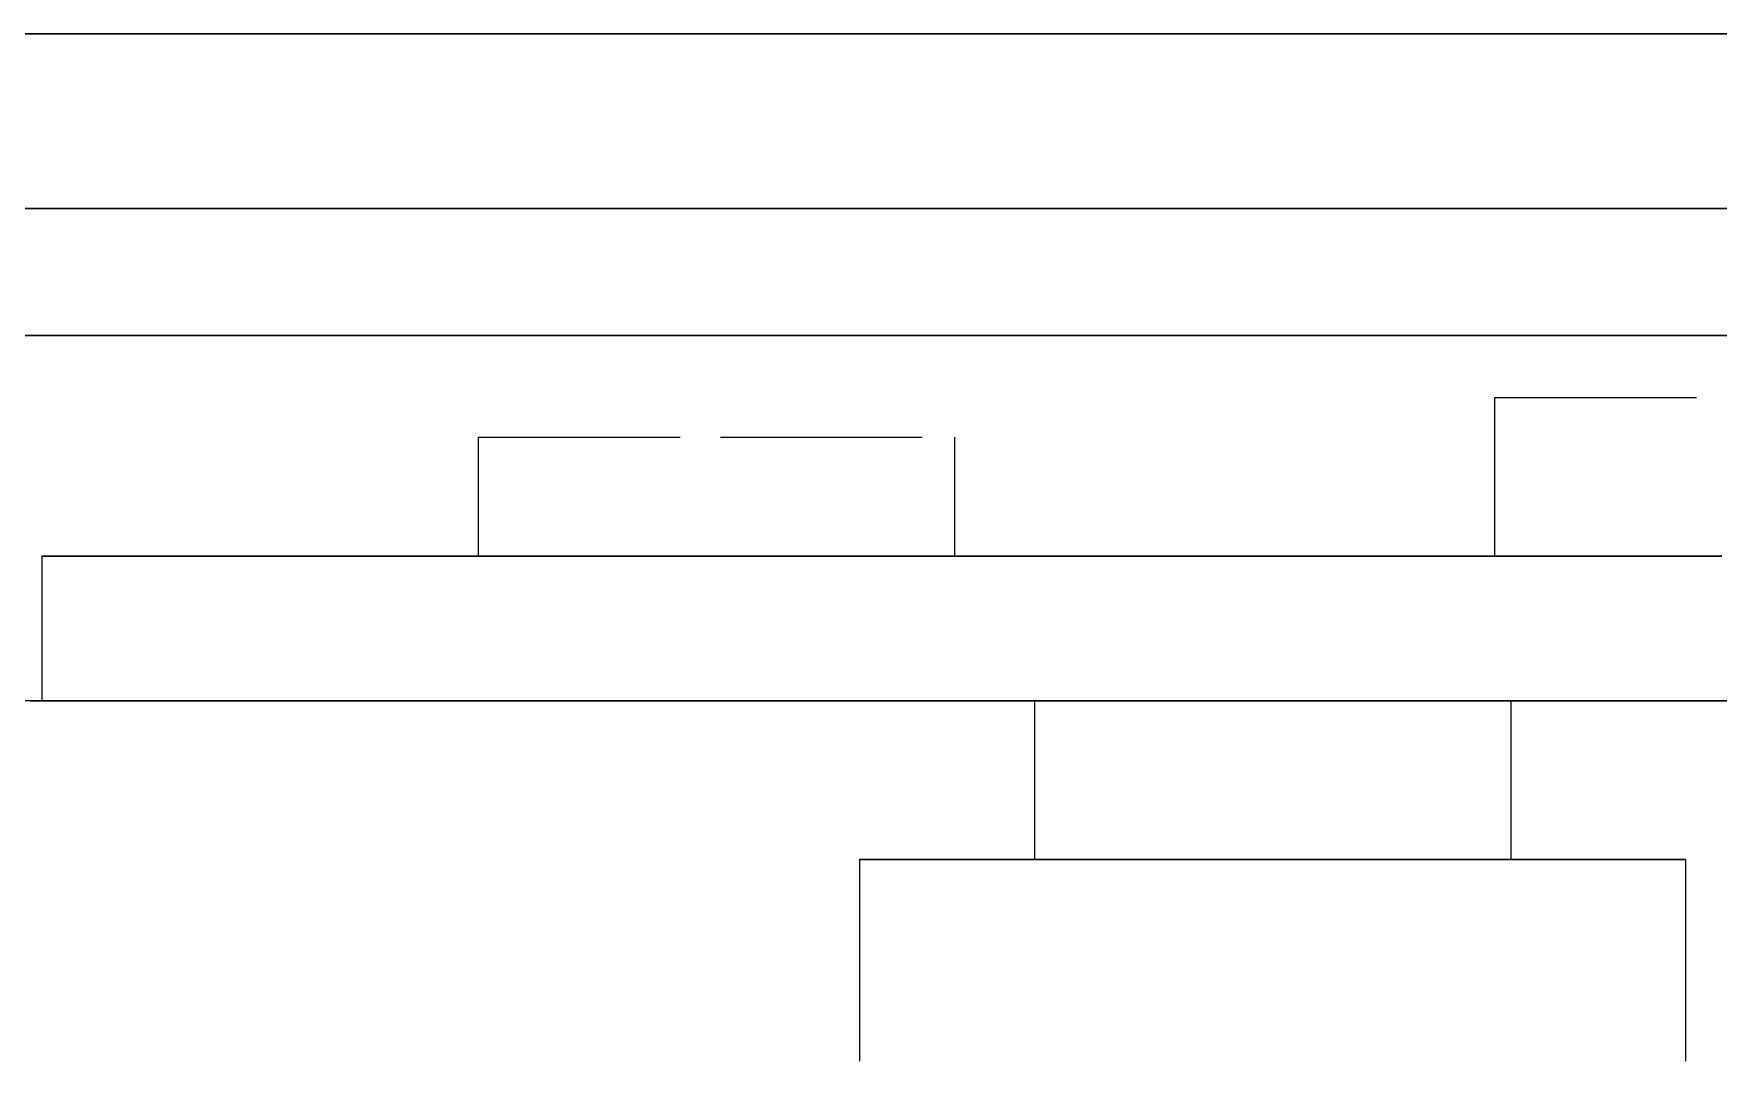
# Model space of a CAD drawing. Header units: millimetres. Extents: x -9 to 221, y -53 to 198.
# Drawn here: x 151.17 to 161.78, y 32.12 to 38.6 of the extents above; entities that cross this region are included whole.
import ezdxf

# ---------------------------------------------------------------- set-up
doc = ezdxf.new("R2010")
doc.units = ezdxf.units.MM
doc.linetypes.add('DASHED', pattern=[1.524, 1.27, -0.254])
doc.layers.add('HIDDEN', color=8, linetype='DASHED')
doc.layers.add('VISIBLE', color=7, linetype='CONTINUOUS')

msp = doc.modelspace()

# ---------------------------------------------------------------- linework, layer by layer
at = {"layer": 'HIDDEN'}
for points in [[(162.0404, 38.6), (161.67976, 38.6), (161.31913, 38.6), (160.95849, 38.6), (160.59786, 38.6), (160.23722, 38.6), (159.87659, 38.6), (159.51595, 38.6), (159.15532, 38.6), (158.79468, 38.6), (158.43405, 38.6), (158.07341, 38.6), (157.71278, 38.6), (157.35214, 38.6), (156.99151, 38.6), (156.63087, 38.6), (156.27024, 38.6), (155.9096, 38.6), (155.54897, 38.6), (155.18833, 38.6), (154.8277, 38.6), (154.46706, 38.6), (154.10643, 38.6), (153.74579, 38.6), (153.38516, 38.6), (153.02452, 38.6), (152.66389, 38.6), (152.30325, 38.6), (151.94262, 38.6), (151.58198, 38.6), (151.22135, 38.6), (150.86071, 38.6)], [(162.40357, 38.6), (161.64167, 38.6), (160.87976, 38.6), (160.11786, 38.6), (159.35595, 38.6), (158.59405, 38.6), (157.83214, 38.6), (157.07024, 38.6), (156.30833, 38.6), (155.54643, 38.6), (154.78452, 38.6), (154.02262, 38.6), (153.26071, 38.6), (152.49881, 38.6), (151.7369, 38.6), (150.975, 38.6)], [(161.98643, 38.6), (161.63214, 38.6), (161.27786, 38.6), (160.92357, 38.6), (160.56929, 38.6), (160.215, 38.6), (159.86071, 38.6), (159.50643, 38.6), (159.15214, 38.6), (158.79786, 38.6), (158.44357, 38.6), (158.08929, 38.6), (157.735, 38.6), (157.38071, 38.6), (157.02643, 38.6), (156.67214, 38.6), (156.31786, 38.6), (155.96357, 38.6), (155.60929, 38.6), (155.255, 38.6), (154.90071, 38.6), (154.54643, 38.6), (154.19214, 38.6), (153.83786, 38.6), (153.48357, 38.6), (153.12929, 38.6), (152.775, 38.6), (152.42071, 38.6), (152.06643, 38.6), (151.71214, 38.6), (151.35786, 38.6), (151.00357, 38.6)], [(151.00357, 38.6), (151.18071, 38.6), (151.35786, 38.6), (151.535, 38.6), (151.71214, 38.6), (151.88929, 38.6), (152.06643, 38.6), (152.24357, 38.6), (152.42071, 38.6), (152.59786, 38.6), (152.775, 38.6), (152.95214, 38.6), (153.12929, 38.6), (153.30643, 38.6), (153.48357, 38.6), (153.66071, 38.6), (153.83786, 38.6), (154.015, 38.6), (154.19214, 38.6), (154.36929, 38.6), (154.54643, 38.6), (154.72357, 38.6), (154.90071, 38.6), (155.07786, 38.6), (155.255, 38.6), (155.43214, 38.6), (155.60929, 38.6), (155.78643, 38.6), (155.96357, 38.6), (156.14071, 38.6), (156.31786, 38.6), (156.495, 38.6), (156.67214, 38.6), (156.84929, 38.6), (157.02643, 38.6), (157.20357, 38.6), (157.38071, 38.6), (157.55786, 38.6), (157.735, 38.6), (157.91214, 38.6), (158.08929, 38.6), (158.26643, 38.6), (158.44357, 38.6), (158.62071, 38.6), (158.79786, 38.6), (158.975, 38.6)], [(161.85502, 38.6), (161.5699, 38.6), (161.28479, 38.6), (160.99968, 38.6), (160.71457, 38.6), (160.42946, 38.6), (160.14435, 38.6), (159.85924, 38.6), (159.57412, 38.6), (159.28901, 38.6), (159.0039, 38.6), (158.71879, 38.6), (158.43368, 38.6), (158.14857, 38.6), (157.86346, 38.6), (157.57834, 38.6), (157.29323, 38.6), (157.00812, 38.6), (156.72301, 38.6), (156.4379, 38.6), (156.15279, 38.6), (155.86768, 38.6), (155.58256, 38.6), (155.29745, 38.6), (155.01234, 38.6), (154.72723, 38.6), (154.44212, 38.6), (154.15701, 38.6), (153.87189, 38.6), (153.58678, 38.6), (153.30167, 38.6), (153.01656, 38.6), (152.73145, 38.6), (152.44634, 38.6), (152.16123, 38.6), (151.87611, 38.6), (151.591, 38.6), (151.30589, 38.6), (151.02078, 38.6)], [(151.02078, 38.6), (151.30589, 38.6), (151.591, 38.6), (151.87611, 38.6), (152.16123, 38.6), (152.44634, 38.6), (152.73145, 38.6), (153.01656, 38.6), (153.30167, 38.6), (153.58678, 38.6), (153.87189, 38.6), (154.15701, 38.6), (154.44212, 38.6), (154.72723, 38.6), (155.01234, 38.6), (155.29745, 38.6), (155.58256, 38.6), (155.86768, 38.6), (156.15279, 38.6), (156.4379, 38.6), (156.72301, 38.6), (157.00812, 38.6), (157.29323, 38.6), (157.57834, 38.6), (157.86346, 38.6), (158.14857, 38.6), (158.43368, 38.6), (158.71879, 38.6), (159.0039, 38.6), (159.28901, 38.6), (159.57412, 38.6), (159.85924, 38.6), (160.14435, 38.6), (160.42946, 38.6), (160.71457, 38.6), (160.99968, 38.6), (161.28479, 38.6), (161.5699, 38.6), (161.85502, 38.6)], [(151.04103, 38.6), (151.22135, 38.6), (151.40167, 38.6), (151.58198, 38.6), (151.7623, 38.6), (151.94262, 38.6), (152.12294, 38.6), (152.30325, 38.6), (152.48357, 38.6), (152.66389, 38.6), (152.84421, 38.6), (153.02452, 38.6), (153.20484, 38.6), (153.38516, 38.6), (153.56548, 38.6), (153.74579, 38.6), (153.92611, 38.6), (154.10643, 38.6), (154.28675, 38.6), (154.46706, 38.6), (154.64738, 38.6), (154.8277, 38.6), (155.00802, 38.6), (155.18833, 38.6), (155.36865, 38.6), (155.54897, 38.6), (155.72929, 38.6), (155.9096, 38.6), (156.08992, 38.6), (156.27024, 38.6), (156.45056, 38.6), (156.63087, 38.6), (156.81119, 38.6), (156.99151, 38.6), (157.17183, 38.6), (157.35214, 38.6), (157.53246, 38.6), (157.71278, 38.6), (157.8931, 38.6), (158.07341, 38.6), (158.25373, 38.6), (158.43405, 38.6), (158.61437, 38.6), (158.79468, 38.6), (158.975, 38.6)], [(162.03913, 38.6), (161.71659, 38.6), (161.39405, 38.6), (161.07151, 38.6), (160.74897, 38.6), (160.42643, 38.6), (160.10389, 38.6), (159.78135, 38.6), (159.45881, 38.6), (159.13627, 38.6), (158.81373, 38.6), (158.49119, 38.6), (158.16865, 38.6), (157.84611, 38.6), (157.52357, 38.6), (157.20103, 38.6), (156.87849, 38.6), (156.55595, 38.6), (156.23341, 38.6), (155.91087, 38.6), (155.58833, 38.6), (155.26579, 38.6), (154.94325, 38.6), (154.62071, 38.6), (154.29817, 38.6), (153.97563, 38.6), (153.6531, 38.6), (153.33056, 38.6), (153.00802, 38.6), (152.68548, 38.6), (152.36294, 38.6), (152.0404, 38.6), (151.71786, 38.6), (151.39532, 38.6), (151.07278, 38.6)], [(151.07278, 38.6), (151.23405, 38.6), (151.39532, 38.6), (151.55659, 38.6), (151.71786, 38.6), (151.87913, 38.6), (152.0404, 38.6), (152.20167, 38.6), (152.36294, 38.6), (152.52421, 38.6), (152.68548, 38.6), (152.84675, 38.6), (153.00802, 38.6), (153.16929, 38.6), (153.33056, 38.6), (153.49183, 38.6), (153.6531, 38.6), (153.81437, 38.6), (153.97563, 38.6), (154.1369, 38.6), (154.29817, 38.6), (154.45944, 38.6), (154.62071, 38.6), (154.78198, 38.6), (154.94325, 38.6), (155.10452, 38.6), (155.26579, 38.6), (155.42706, 38.6), (155.58833, 38.6), (155.7496, 38.6), (155.91087, 38.6), (156.07214, 38.6), (156.23341, 38.6), (156.39468, 38.6), (156.55595, 38.6), (156.71722, 38.6), (156.87849, 38.6), (157.03976, 38.6), (157.20103, 38.6), (157.3623, 38.6), (157.52357, 38.6), (157.68484, 38.6), (157.84611, 38.6), (158.00738, 38.6), (158.16865, 38.6), (158.32992, 38.6), (158.49119, 38.6), (158.65246, 38.6), (158.81373, 38.6), (158.975, 38.6)], [(158.975, 38.6), (159.15532, 38.6), (159.33563, 38.6), (159.51595, 38.6), (159.69627, 38.6), (159.87659, 38.6), (160.0569, 38.6), (160.23722, 38.6), (160.41754, 38.6), (160.59786, 38.6), (160.77817, 38.6), (160.95849, 38.6), (161.13881, 38.6), (161.31913, 38.6), (161.49944, 38.6), (161.67976, 38.6), (161.86008, 38.6)], [(158.975, 38.6), (159.15214, 38.6), (159.32929, 38.6), (159.50643, 38.6), (159.68357, 38.6), (159.86071, 38.6), (160.03786, 38.6), (160.215, 38.6), (160.39214, 38.6), (160.56929, 38.6), (160.74643, 38.6), (160.92357, 38.6), (161.10071, 38.6), (161.27786, 38.6), (161.455, 38.6), (161.63214, 38.6), (161.80929, 38.6)], [(158.975, 38.6), (159.13627, 38.6), (159.29754, 38.6), (159.45881, 38.6), (159.62008, 38.6), (159.78135, 38.6), (159.94262, 38.6), (160.10389, 38.6), (160.26516, 38.6), (160.42643, 38.6), (160.5877, 38.6), (160.74897, 38.6), (160.91024, 38.6), (161.07151, 38.6), (161.23278, 38.6), (161.39405, 38.6), (161.55532, 38.6), (161.71659, 38.6), (161.87786, 38.6)], [(161.86848, 37.5), (161.58063, 37.5), (161.29277, 37.5), (161.00492, 37.5), (160.71706, 37.5), (160.42921, 37.5), (160.14135, 37.5), (159.8535, 37.5), (159.56564, 37.5), (159.27779, 37.5), (158.98993, 37.5), (158.70208, 37.5), (158.41422, 37.5), (158.12636, 37.5), (157.83851, 37.5), (157.55065, 37.5), (157.2628, 37.5), (156.97494, 37.5), (156.68709, 37.5), (156.39923, 37.5), (156.11138, 37.5), (155.82352, 37.5), (155.53567, 37.5), (155.24781, 37.5), (154.95996, 37.5), (154.6721, 37.5), (154.38425, 37.5), (154.09639, 37.5), (153.80854, 37.5), (153.52068, 37.5), (153.23283, 37.5), (152.94497, 37.5), (152.65712, 37.5), (152.36926, 37.5), (152.08141, 37.5), (151.79355, 37.5), (151.5057, 37.5), (151.21784, 37.5), (150.92999, 37.5)], [(150.92999, 37.5), (151.21784, 37.5), (151.5057, 37.5), (151.79355, 37.5), (152.08141, 37.5), (152.36926, 37.5), (152.65712, 37.5), (152.94497, 37.5), (153.23283, 37.5), (153.52068, 37.5), (153.80854, 37.5), (154.09639, 37.5), (154.38425, 37.5), (154.6721, 37.5), (154.95996, 37.5), (155.24781, 37.5), (155.53567, 37.5), (155.82352, 37.5), (156.11138, 37.5), (156.39923, 37.5), (156.68709, 37.5), (156.97494, 37.5), (157.2628, 37.5), (157.55065, 37.5), (157.83851, 37.5), (158.12636, 37.5), (158.41422, 37.5), (158.70208, 37.5), (158.98993, 37.5), (159.27779, 37.5), (159.56564, 37.5), (159.8535, 37.5), (160.14135, 37.5), (160.42921, 37.5), (160.71706, 37.5), (161.00492, 37.5), (161.29277, 37.5), (161.58063, 37.5), (161.86848, 37.5)], [(161.85502, 37.5), (161.5699, 37.5), (161.28479, 37.5), (160.99968, 37.5), (160.71457, 37.5), (160.42946, 37.5), (160.14435, 37.5), (159.85924, 37.5), (159.57412, 37.5), (159.28901, 37.5), (159.0039, 37.5), (158.71879, 37.5), (158.43368, 37.5), (158.14857, 37.5), (157.86346, 37.5), (157.57834, 37.5), (157.29323, 37.5), (157.00812, 37.5), (156.72301, 37.5), (156.4379, 37.5), (156.15279, 37.5), (155.86768, 37.5), (155.58256, 37.5), (155.29745, 37.5), (155.01234, 37.5), (154.72723, 37.5), (154.44212, 37.5), (154.15701, 37.5), (153.87189, 37.5), (153.58678, 37.5), (153.30167, 37.5), (153.01656, 37.5), (152.73145, 37.5), (152.44634, 37.5), (152.16123, 37.5), (151.87611, 37.5), (151.591, 37.5), (151.30589, 37.5), (151.02078, 37.5)], [(151.02078, 37.5), (151.30589, 37.5), (151.591, 37.5), (151.87611, 37.5), (152.16123, 37.5), (152.44634, 37.5), (152.73145, 37.5), (153.01656, 37.5), (153.30167, 37.5), (153.58678, 37.5), (153.87189, 37.5), (154.15701, 37.5), (154.44212, 37.5), (154.72723, 37.5), (155.01234, 37.5), (155.29745, 37.5), (155.58256, 37.5), (155.86768, 37.5), (156.15279, 37.5), (156.4379, 37.5), (156.72301, 37.5), (157.00812, 37.5), (157.29323, 37.5), (157.57834, 37.5), (157.86346, 37.5), (158.14857, 37.5), (158.43368, 37.5), (158.71879, 37.5), (159.0039, 37.5), (159.28901, 37.5), (159.57412, 37.5), (159.85924, 37.5), (160.14435, 37.5), (160.42946, 37.5), (160.71457, 37.5), (160.99968, 37.5), (161.28479, 37.5), (161.5699, 37.5), (161.85502, 37.5)], [(161.86848, 36.7), (161.58063, 36.7), (161.29277, 36.7), (161.00492, 36.7), (160.71706, 36.7), (160.42921, 36.7), (160.14135, 36.7), (159.8535, 36.7), (159.56564, 36.7), (159.27779, 36.7), (158.98993, 36.7), (158.70208, 36.7), (158.41422, 36.7), (158.12636, 36.7), (157.83851, 36.7), (157.55065, 36.7), (157.2628, 36.7), (156.97494, 36.7), (156.68709, 36.7), (156.39923, 36.7), (156.11138, 36.7), (155.82352, 36.7), (155.53567, 36.7), (155.24781, 36.7), (154.95996, 36.7), (154.6721, 36.7), (154.38425, 36.7), (154.09639, 36.7), (153.80854, 36.7), (153.52068, 36.7), (153.23283, 36.7), (152.94497, 36.7), (152.65712, 36.7), (152.36926, 36.7), (152.08141, 36.7), (151.79355, 36.7), (151.5057, 36.7), (151.21784, 36.7), (150.92999, 36.7)], [(150.92999, 36.7), (151.21784, 36.7), (151.5057, 36.7), (151.79355, 36.7), (152.08141, 36.7), (152.36926, 36.7), (152.65712, 36.7), (152.94497, 36.7), (153.23283, 36.7), (153.52068, 36.7), (153.80854, 36.7), (154.09639, 36.7), (154.38425, 36.7), (154.6721, 36.7), (154.95996, 36.7), (155.24781, 36.7), (155.53567, 36.7), (155.82352, 36.7), (156.11138, 36.7), (156.39923, 36.7), (156.68709, 36.7), (156.97494, 36.7), (157.2628, 36.7), (157.55065, 36.7), (157.83851, 36.7), (158.12636, 36.7), (158.41422, 36.7), (158.70208, 36.7), (158.98993, 36.7), (159.27779, 36.7), (159.56564, 36.7), (159.8535, 36.7), (160.14135, 36.7), (160.42921, 36.7), (160.71706, 36.7), (161.00492, 36.7), (161.29277, 36.7), (161.58063, 36.7), (161.86848, 36.7)], [(161.87738, 36.7), (161.625, 36.7), (161.37262, 36.7), (161.12024, 36.7), (160.86786, 36.7), (160.61548, 36.7), (160.3631, 36.7), (160.11071, 36.7), (159.85833, 36.7), (159.60595, 36.7), (159.35357, 36.7), (159.10119, 36.7), (158.84881, 36.7), (158.59643, 36.7), (158.34405, 36.7), (158.09167, 36.7), (157.83929, 36.7), (157.5869, 36.7), (157.33452, 36.7), (157.08214, 36.7), (156.82976, 36.7), (156.57738, 36.7), (156.325, 36.7), (156.07262, 36.7), (155.82024, 36.7), (155.56786, 36.7), (155.31548, 36.7), (155.0631, 36.7), (154.81071, 36.7), (154.55833, 36.7), (154.30595, 36.7), (154.05357, 36.7), (153.80119, 36.7), (153.54881, 36.7), (153.29643, 36.7), (153.04405, 36.7), (152.79167, 36.7), (152.53929, 36.7), (152.2869, 36.7), (152.03452, 36.7), (151.78214, 36.7), (151.52976, 36.7), (151.27738, 36.7), (151.025, 36.7)], [(162.03913, 36.7), (161.71659, 36.7), (161.39405, 36.7), (161.07151, 36.7), (160.74897, 36.7), (160.42643, 36.7), (160.10389, 36.7), (159.78135, 36.7), (159.45881, 36.7), (159.13627, 36.7), (158.81373, 36.7), (158.49119, 36.7), (158.16865, 36.7), (157.84611, 36.7), (157.52357, 36.7), (157.20103, 36.7), (156.87849, 36.7), (156.55595, 36.7), (156.23341, 36.7), (155.91087, 36.7), (155.58833, 36.7), (155.26579, 36.7), (154.94325, 36.7), (154.62071, 36.7), (154.29817, 36.7), (153.97563, 36.7), (153.6531, 36.7), (153.33056, 36.7), (153.00802, 36.7), (152.68548, 36.7), (152.36294, 36.7), (152.0404, 36.7), (151.71786, 36.7), (151.39532, 36.7), (151.07278, 36.7)], [(151.07278, 36.7), (151.23405, 36.7), (151.39532, 36.7), (151.55659, 36.7), (151.71786, 36.7), (151.87913, 36.7), (152.0404, 36.7), (152.20167, 36.7), (152.36294, 36.7), (152.52421, 36.7), (152.68548, 36.7), (152.84675, 36.7), (153.00802, 36.7), (153.16929, 36.7), (153.33056, 36.7), (153.49183, 36.7), (153.6531, 36.7), (153.81437, 36.7), (153.97563, 36.7), (154.1369, 36.7), (154.29817, 36.7), (154.45944, 36.7), (154.62071, 36.7), (154.78198, 36.7), (154.94325, 36.7), (155.10452, 36.7), (155.26579, 36.7), (155.42706, 36.7), (155.58833, 36.7), (155.7496, 36.7), (155.91087, 36.7), (156.07214, 36.7), (156.23341, 36.7), (156.39468, 36.7), (156.55595, 36.7), (156.71722, 36.7), (156.87849, 36.7), (157.03976, 36.7), (157.20103, 36.7), (157.3623, 36.7), (157.52357, 36.7), (157.68484, 36.7), (157.84611, 36.7), (158.00738, 36.7), (158.16865, 36.7), (158.32992, 36.7), (158.49119, 36.7), (158.65246, 36.7), (158.81373, 36.7), (158.975, 36.7)], [(151.15119, 36.7), (151.27738, 36.7), (151.40357, 36.7), (151.52976, 36.7), (151.65595, 36.7), (151.78214, 36.7), (151.90833, 36.7), (152.03452, 36.7), (152.16071, 36.7), (152.2869, 36.7), (152.4131, 36.7), (152.53929, 36.7), (152.66548, 36.7), (152.79167, 36.7), (152.91786, 36.7), (153.04405, 36.7), (153.17024, 36.7), (153.29643, 36.7), (153.42262, 36.7), (153.54881, 36.7), (153.675, 36.7), (153.80119, 36.7), (153.92738, 36.7), (154.05357, 36.7), (154.17976, 36.7), (154.30595, 36.7), (154.43214, 36.7), (154.55833, 36.7), (154.68452, 36.7), (154.81071, 36.7), (154.9369, 36.7), (155.0631, 36.7), (155.18929, 36.7), (155.31548, 36.7), (155.44167, 36.7), (155.56786, 36.7), (155.69405, 36.7), (155.82024, 36.7), (155.94643, 36.7), (156.07262, 36.7), (156.19881, 36.7), (156.325, 36.7), (156.45119, 36.7), (156.57738, 36.7), (156.70357, 36.7), (156.82976, 36.7), (156.95595, 36.7), (157.08214, 36.7), (157.20833, 36.7), (157.33452, 36.7), (157.46071, 36.7), (157.5869, 36.7), (157.7131, 36.7), (157.83929, 36.7), (157.96548, 36.7), (158.09167, 36.7), (158.21786, 36.7), (158.34405, 36.7), (158.47024, 36.7), (158.59643, 36.7), (158.72262, 36.7), (158.84881, 36.7), (158.975, 36.7)], [(158.975, 36.7), (159.13627, 36.7), (159.29754, 36.7), (159.45881, 36.7), (159.62008, 36.7), (159.78135, 36.7), (159.94262, 36.7), (160.10389, 36.7), (160.26516, 36.7), (160.42643, 36.7), (160.5877, 36.7), (160.74897, 36.7), (160.91024, 36.7), (161.07151, 36.7), (161.23278, 36.7), (161.39405, 36.7), (161.55532, 36.7), (161.71659, 36.7), (161.87786, 36.7)], [(158.975, 36.7), (159.10119, 36.7), (159.22738, 36.7), (159.35357, 36.7), (159.47976, 36.7), (159.60595, 36.7), (159.73214, 36.7), (159.85833, 36.7), (159.98452, 36.7), (160.11071, 36.7), (160.2369, 36.7), (160.3631, 36.7), (160.48929, 36.7), (160.61548, 36.7), (160.74167, 36.7), (160.86786, 36.7), (160.99405, 36.7), (161.12024, 36.7), (161.24643, 36.7), (161.37262, 36.7), (161.49881, 36.7), (161.625, 36.7), (161.75119, 36.7), (161.87738, 36.7)], [(160.375, 35.31), (160.375, 36.31)], [(160.375, 36.31), (163.975, 36.31)], [(160.375, 35.31), (160.375, 36.31)], [(160.375, 36.31), (163.975, 36.31)], [(153.975, 35.31), (153.975, 36.06)], [(153.975, 36.06), (156.975, 36.06)], [(153.975, 35.31), (153.975, 36.06)], [(153.975, 36.06), (156.975, 36.06)], [(156.975, 35.31), (156.975, 36.06)], [(156.975, 35.31), (156.975, 36.06)], [(161.80437, 35.31), (161.55833, 35.31), (161.3123, 35.31), (161.06627, 35.31), (160.82024, 35.31), (160.57421, 35.31), (160.32817, 35.31), (160.08214, 35.31), (159.83611, 35.31), (159.59008, 35.31), (159.34405, 35.31), (159.09802, 35.31), (158.85198, 35.31), (158.60595, 35.31), (158.35992, 35.31), (158.11389, 35.31), (157.86786, 35.31), (157.62183, 35.31), (157.37579, 35.31), (157.12976, 35.31), (156.88373, 35.31), (156.6377, 35.31), (156.39167, 35.31), (156.14563, 35.31), (155.8996, 35.31), (155.65357, 35.31), (155.40754, 35.31), (155.16151, 35.31), (154.91548, 35.31), (154.66944, 35.31), (154.42341, 35.31), (154.17738, 35.31), (153.93135, 35.31), (153.68532, 35.31), (153.43929, 35.31), (153.19325, 35.31), (152.94722, 35.31), (152.70119, 35.31), (152.45516, 35.31), (152.20913, 35.31), (151.9631, 35.31), (151.71706, 35.31), (151.47103, 35.31), (151.225, 35.31)], [(151.225, 35.31), (151.34802, 35.31), (151.47103, 35.31), (151.59405, 35.31), (151.71706, 35.31), (151.84008, 35.31), (151.9631, 35.31), (152.08611, 35.31), (152.20913, 35.31), (152.33214, 35.31), (152.45516, 35.31), (152.57817, 35.31), (152.70119, 35.31), (152.82421, 35.31), (152.94722, 35.31), (153.07024, 35.31), (153.19325, 35.31), (153.31627, 35.31), (153.43929, 35.31), (153.5623, 35.31), (153.68532, 35.31), (153.80833, 35.31), (153.93135, 35.31), (154.05437, 35.31), (154.17738, 35.31), (154.3004, 35.31), (154.42341, 35.31), (154.54643, 35.31), (154.66944, 35.31), (154.79246, 35.31), (154.91548, 35.31), (155.03849, 35.31), (155.16151, 35.31), (155.28452, 35.31), (155.40754, 35.31), (155.53056, 35.31), (155.65357, 35.31), (155.77659, 35.31), (155.8996, 35.31), (156.02262, 35.31), (156.14563, 35.31), (156.26865, 35.31), (156.39167, 35.31), (156.51468, 35.31), (156.6377, 35.31), (156.76071, 35.31), (156.88373, 35.31), (157.00675, 35.31), (157.12976, 35.31), (157.25278, 35.31), (157.37579, 35.31), (157.49881, 35.31), (157.62183, 35.31), (157.74484, 35.31), (157.86786, 35.31), (157.99087, 35.31), (158.11389, 35.31), (158.2369, 35.31), (158.35992, 35.31), (158.48294, 35.31), (158.60595, 35.31), (158.72897, 35.31), (158.85198, 35.31), (158.975, 35.31)], [(151.225, 35.31), (151.225, 34.4)], [(153.975, 35.31), (156.975, 35.31)], [(153.975, 35.31), (156.975, 35.31)], [(158.975, 35.31), (159.09802, 35.31), (159.22103, 35.31), (159.34405, 35.31), (159.46706, 35.31), (159.59008, 35.31), (159.7131, 35.31), (159.83611, 35.31), (159.95913, 35.31), (160.08214, 35.31), (160.20516, 35.31), (160.32817, 35.31), (160.45119, 35.31), (160.57421, 35.31), (160.69722, 35.31), (160.82024, 35.31), (160.94325, 35.31), (161.06627, 35.31), (161.18929, 35.31), (161.3123, 35.31), (161.43532, 35.31), (161.55833, 35.31), (161.68135, 35.31), (161.80437, 35.31)], [(160.375, 35.31), (163.975, 35.31)], [(160.375, 35.31), (163.975, 35.31)], [(161.87738, 34.4), (161.625, 34.4), (161.37262, 34.4), (161.12024, 34.4), (160.86786, 34.4), (160.61548, 34.4), (160.3631, 34.4), (160.11071, 34.4), (159.85833, 34.4), (159.60595, 34.4), (159.35357, 34.4), (159.10119, 34.4), (158.84881, 34.4), (158.59643, 34.4), (158.34405, 34.4), (158.09167, 34.4), (157.83929, 34.4), (157.5869, 34.4), (157.33452, 34.4), (157.08214, 34.4), (156.82976, 34.4), (156.57738, 34.4), (156.325, 34.4), (156.07262, 34.4), (155.82024, 34.4), (155.56786, 34.4), (155.31548, 34.4), (155.0631, 34.4), (154.81071, 34.4), (154.55833, 34.4), (154.30595, 34.4), (154.05357, 34.4), (153.80119, 34.4), (153.54881, 34.4), (153.29643, 34.4), (153.04405, 34.4), (152.79167, 34.4), (152.53929, 34.4), (152.2869, 34.4), (152.03452, 34.4), (151.78214, 34.4), (151.52976, 34.4), (151.27738, 34.4), (151.025, 34.4)], [(151.15119, 34.4), (151.27738, 34.4), (151.40357, 34.4), (151.52976, 34.4), (151.65595, 34.4), (151.78214, 34.4), (151.90833, 34.4), (152.03452, 34.4), (152.16071, 34.4), (152.2869, 34.4), (152.4131, 34.4), (152.53929, 34.4), (152.66548, 34.4), (152.79167, 34.4), (152.91786, 34.4), (153.04405, 34.4), (153.17024, 34.4), (153.29643, 34.4), (153.42262, 34.4), (153.54881, 34.4), (153.675, 34.4), (153.80119, 34.4), (153.92738, 34.4), (154.05357, 34.4), (154.17976, 34.4), (154.30595, 34.4), (154.43214, 34.4), (154.55833, 34.4), (154.68452, 34.4), (154.81071, 34.4), (154.9369, 34.4), (155.0631, 34.4), (155.18929, 34.4), (155.31548, 34.4), (155.44167, 34.4), (155.56786, 34.4), (155.69405, 34.4), (155.82024, 34.4), (155.94643, 34.4), (156.07262, 34.4), (156.19881, 34.4), (156.325, 34.4), (156.45119, 34.4), (156.57738, 34.4), (156.70357, 34.4), (156.82976, 34.4), (156.95595, 34.4), (157.08214, 34.4), (157.20833, 34.4), (157.33452, 34.4), (157.46071, 34.4), (157.5869, 34.4), (157.7131, 34.4), (157.83929, 34.4), (157.96548, 34.4), (158.09167, 34.4), (158.21786, 34.4), (158.34405, 34.4), (158.47024, 34.4), (158.59643, 34.4), (158.72262, 34.4), (158.84881, 34.4), (158.975, 34.4)], [(161.80437, 34.4), (161.55833, 34.4), (161.3123, 34.4), (161.06627, 34.4), (160.82024, 34.4), (160.57421, 34.4), (160.32817, 34.4), (160.08214, 34.4), (159.83611, 34.4), (159.59008, 34.4), (159.34405, 34.4), (159.09802, 34.4), (158.85198, 34.4), (158.60595, 34.4), (158.35992, 34.4), (158.11389, 34.4), (157.86786, 34.4), (157.62183, 34.4), (157.37579, 34.4), (157.12976, 34.4), (156.88373, 34.4), (156.6377, 34.4), (156.39167, 34.4), (156.14563, 34.4), (155.8996, 34.4), (155.65357, 34.4), (155.40754, 34.4), (155.16151, 34.4), (154.91548, 34.4), (154.66944, 34.4), (154.42341, 34.4), (154.17738, 34.4), (153.93135, 34.4), (153.68532, 34.4), (153.43929, 34.4), (153.19325, 34.4), (152.94722, 34.4), (152.70119, 34.4), (152.45516, 34.4), (152.20913, 34.4), (151.9631, 34.4), (151.71706, 34.4), (151.47103, 34.4), (151.225, 34.4)], [(151.225, 34.4), (151.34802, 34.4), (151.47103, 34.4), (151.59405, 34.4), (151.71706, 34.4), (151.84008, 34.4), (151.9631, 34.4), (152.08611, 34.4), (152.20913, 34.4), (152.33214, 34.4), (152.45516, 34.4), (152.57817, 34.4), (152.70119, 34.4), (152.82421, 34.4), (152.94722, 34.4), (153.07024, 34.4), (153.19325, 34.4), (153.31627, 34.4), (153.43929, 34.4), (153.5623, 34.4), (153.68532, 34.4), (153.80833, 34.4), (153.93135, 34.4), (154.05437, 34.4), (154.17738, 34.4), (154.3004, 34.4), (154.42341, 34.4), (154.54643, 34.4), (154.66944, 34.4), (154.79246, 34.4), (154.91548, 34.4), (155.03849, 34.4), (155.16151, 34.4), (155.28452, 34.4), (155.40754, 34.4), (155.53056, 34.4), (155.65357, 34.4), (155.77659, 34.4), (155.8996, 34.4), (156.02262, 34.4), (156.14563, 34.4), (156.26865, 34.4), (156.39167, 34.4), (156.51468, 34.4), (156.6377, 34.4), (156.76071, 34.4), (156.88373, 34.4), (157.00675, 34.4), (157.12976, 34.4), (157.25278, 34.4), (157.37579, 34.4), (157.49881, 34.4), (157.62183, 34.4), (157.74484, 34.4), (157.86786, 34.4), (157.99087, 34.4), (158.11389, 34.4), (158.2369, 34.4), (158.35992, 34.4), (158.48294, 34.4), (158.60595, 34.4), (158.72897, 34.4), (158.85198, 34.4), (158.975, 34.4)], [(160.475, 34.4), (160.42738, 34.4), (160.37976, 34.4), (160.33214, 34.4), (160.28452, 34.4), (160.2369, 34.4), (160.18929, 34.4), (160.14167, 34.4), (160.09405, 34.4), (160.04643, 34.4), (159.99881, 34.4), (159.95119, 34.4), (159.90357, 34.4), (159.85595, 34.4), (159.80833, 34.4), (159.76071, 34.4), (159.7131, 34.4), (159.66548, 34.4), (159.61786, 34.4), (159.57024, 34.4), (159.52262, 34.4), (159.475, 34.4), (159.42738, 34.4), (159.37976, 34.4), (159.33214, 34.4), (159.28452, 34.4), (159.2369, 34.4), (159.18929, 34.4), (159.14167, 34.4), (159.09405, 34.4), (159.04643, 34.4), (158.99881, 34.4), (158.95119, 34.4), (158.90357, 34.4), (158.85595, 34.4), (158.80833, 34.4), (158.76071, 34.4), (158.7131, 34.4), (158.66548, 34.4), (158.61786, 34.4), (158.57024, 34.4), (158.52262, 34.4), (158.475, 34.4), (158.42738, 34.4), (158.37976, 34.4), (158.33214, 34.4), (158.28452, 34.4), (158.2369, 34.4), (158.18929, 34.4), (158.14167, 34.4), (158.09405, 34.4), (158.04643, 34.4), (157.99881, 34.4), (157.95119, 34.4), (157.90357, 34.4), (157.85595, 34.4), (157.80833, 34.4), (157.76071, 34.4), (157.7131, 34.4), (157.66548, 34.4), (157.61786, 34.4), (157.57024, 34.4), (157.52262, 34.4), (157.475, 34.4)], [(157.475, 34.4), (157.49881, 34.4), (157.52262, 34.4), (157.54643, 34.4), (157.57024, 34.4), (157.59405, 34.4), (157.61786, 34.4), (157.64167, 34.4), (157.66548, 34.4), (157.68929, 34.4), (157.7131, 34.4), (157.7369, 34.4), (157.76071, 34.4), (157.78452, 34.4), (157.80833, 34.4), (157.83214, 34.4), (157.85595, 34.4), (157.87976, 34.4), (157.90357, 34.4), (157.92738, 34.4), (157.95119, 34.4), (157.975, 34.4), (157.99881, 34.4), (158.02262, 34.4), (158.04643, 34.4), (158.07024, 34.4), (158.09405, 34.4), (158.11786, 34.4), (158.14167, 34.4), (158.16548, 34.4), (158.18929, 34.4), (158.2131, 34.4), (158.2369, 34.4), (158.26071, 34.4), (158.28452, 34.4), (158.30833, 34.4), (158.33214, 34.4), (158.35595, 34.4), (158.37976, 34.4), (158.40357, 34.4), (158.42738, 34.4), (158.45119, 34.4), (158.475, 34.4), (158.49881, 34.4), (158.52262, 34.4), (158.54643, 34.4), (158.57024, 34.4), (158.59405, 34.4), (158.61786, 34.4), (158.64167, 34.4), (158.66548, 34.4), (158.68929, 34.4), (158.7131, 34.4), (158.7369, 34.4), (158.76071, 34.4), (158.78452, 34.4), (158.80833, 34.4), (158.83214, 34.4), (158.85595, 34.4), (158.87976, 34.4), (158.90357, 34.4), (158.92738, 34.4), (158.95119, 34.4), (158.975, 34.4)], [(157.475, 34.4), (157.475, 33.4)], [(158.975, 34.4), (159.10119, 34.4), (159.22738, 34.4), (159.35357, 34.4), (159.47976, 34.4), (159.60595, 34.4), (159.73214, 34.4), (159.85833, 34.4), (159.98452, 34.4), (160.11071, 34.4), (160.2369, 34.4), (160.3631, 34.4), (160.48929, 34.4), (160.61548, 34.4), (160.74167, 34.4), (160.86786, 34.4), (160.99405, 34.4), (161.12024, 34.4), (161.24643, 34.4), (161.37262, 34.4), (161.49881, 34.4), (161.625, 34.4), (161.75119, 34.4), (161.87738, 34.4)], [(158.975, 34.4), (158.99881, 34.4), (159.02262, 34.4), (159.04643, 34.4), (159.07024, 34.4), (159.09405, 34.4), (159.11786, 34.4), (159.14167, 34.4), (159.16548, 34.4), (159.18929, 34.4), (159.2131, 34.4), (159.2369, 34.4), (159.26071, 34.4), (159.28452, 34.4), (159.30833, 34.4), (159.33214, 34.4), (159.35595, 34.4), (159.37976, 34.4), (159.40357, 34.4), (159.42738, 34.4), (159.45119, 34.4), (159.475, 34.4), (159.49881, 34.4), (159.52262, 34.4), (159.54643, 34.4), (159.57024, 34.4), (159.59405, 34.4), (159.61786, 34.4), (159.64167, 34.4), (159.66548, 34.4), (159.68929, 34.4), (159.7131, 34.4), (159.7369, 34.4), (159.76071, 34.4), (159.78452, 34.4), (159.80833, 34.4), (159.83214, 34.4), (159.85595, 34.4), (159.87976, 34.4), (159.90357, 34.4), (159.92738, 34.4), (159.95119, 34.4), (159.975, 34.4), (159.99881, 34.4), (160.02262, 34.4), (160.04643, 34.4), (160.07024, 34.4), (160.09405, 34.4), (160.11786, 34.4), (160.14167, 34.4), (160.16548, 34.4), (160.18929, 34.4), (160.2131, 34.4), (160.2369, 34.4), (160.26071, 34.4), (160.28452, 34.4), (160.30833, 34.4), (160.33214, 34.4), (160.35595, 34.4), (160.37976, 34.4), (160.40357, 34.4), (160.42738, 34.4), (160.45119, 34.4), (160.475, 34.4)], [(158.975, 34.4), (159.09802, 34.4), (159.22103, 34.4), (159.34405, 34.4), (159.46706, 34.4), (159.59008, 34.4), (159.7131, 34.4), (159.83611, 34.4), (159.95913, 34.4), (160.08214, 34.4), (160.20516, 34.4), (160.32817, 34.4), (160.45119, 34.4), (160.57421, 34.4), (160.69722, 34.4), (160.82024, 34.4), (160.94325, 34.4), (161.06627, 34.4), (161.18929, 34.4), (161.3123, 34.4), (161.43532, 34.4), (161.55833, 34.4), (161.68135, 34.4), (161.80437, 34.4)], [(160.475, 34.4), (160.475, 33.4)], [(161.575, 33.4), (161.49246, 33.4), (161.40992, 33.4), (161.32738, 33.4), (161.24484, 33.4), (161.1623, 33.4), (161.07976, 33.4), (160.99722, 33.4), (160.91468, 33.4), (160.83214, 33.4), (160.7496, 33.4), (160.66706, 33.4), (160.58452, 33.4), (160.50198, 33.4), (160.41944, 33.4), (160.3369, 33.4), (160.25437, 33.4), (160.17183, 33.4), (160.08929, 33.4), (160.00675, 33.4), (159.92421, 33.4), (159.84167, 33.4), (159.75913, 33.4), (159.67659, 33.4), (159.59405, 33.4), (159.51151, 33.4), (159.42897, 33.4), (159.34643, 33.4), (159.26389, 33.4), (159.18135, 33.4), (159.09881, 33.4), (159.01627, 33.4), (158.93373, 33.4), (158.85119, 33.4), (158.76865, 33.4), (158.68611, 33.4), (158.60357, 33.4), (158.52103, 33.4), (158.43849, 33.4), (158.35595, 33.4), (158.27341, 33.4), (158.19087, 33.4), (158.10833, 33.4), (158.02579, 33.4), (157.94325, 33.4), (157.86071, 33.4), (157.77817, 33.4), (157.69563, 33.4), (157.6131, 33.4), (157.53056, 33.4), (157.44802, 33.4), (157.36548, 33.4), (157.28294, 33.4), (157.2004, 33.4), (157.11786, 33.4), (157.03532, 33.4), (156.95278, 33.4), (156.87024, 33.4), (156.7877, 33.4), (156.70516, 33.4), (156.62262, 33.4), (156.54008, 33.4), (156.45754, 33.4), (156.375, 33.4)], [(156.375, 33.4), (156.41627, 33.4), (156.45754, 33.4), (156.49881, 33.4), (156.54008, 33.4), (156.58135, 33.4), (156.62262, 33.4), (156.66389, 33.4), (156.70516, 33.4), (156.74643, 33.4), (156.7877, 33.4), (156.82897, 33.4), (156.87024, 33.4), (156.91151, 33.4), (156.95278, 33.4), (156.99405, 33.4), (157.03532, 33.4), (157.07659, 33.4), (157.11786, 33.4), (157.15913, 33.4), (157.2004, 33.4), (157.24167, 33.4), (157.28294, 33.4), (157.32421, 33.4), (157.36548, 33.4), (157.40675, 33.4), (157.44802, 33.4), (157.48929, 33.4), (157.53056, 33.4), (157.57183, 33.4), (157.6131, 33.4), (157.65437, 33.4), (157.69563, 33.4), (157.7369, 33.4), (157.77817, 33.4), (157.81944, 33.4), (157.86071, 33.4), (157.90198, 33.4), (157.94325, 33.4), (157.98452, 33.4), (158.02579, 33.4), (158.06706, 33.4), (158.10833, 33.4), (158.1496, 33.4), (158.19087, 33.4), (158.23214, 33.4), (158.27341, 33.4), (158.31468, 33.4), (158.35595, 33.4), (158.39722, 33.4), (158.43849, 33.4), (158.47976, 33.4), (158.52103, 33.4), (158.5623, 33.4), (158.60357, 33.4), (158.64484, 33.4), (158.68611, 33.4), (158.72738, 33.4), (158.76865, 33.4), (158.80992, 33.4), (158.85119, 33.4), (158.89246, 33.4), (158.93373, 33.4), (158.975, 33.4)], [(156.375, 33.4), (156.375, 27.4)], [(160.475, 33.4), (160.42738, 33.4), (160.37976, 33.4), (160.33214, 33.4), (160.28452, 33.4), (160.2369, 33.4), (160.18929, 33.4), (160.14167, 33.4), (160.09405, 33.4), (160.04643, 33.4), (159.99881, 33.4), (159.95119, 33.4), (159.90357, 33.4), (159.85595, 33.4), (159.80833, 33.4), (159.76071, 33.4), (159.7131, 33.4), (159.66548, 33.4), (159.61786, 33.4), (159.57024, 33.4), (159.52262, 33.4), (159.475, 33.4), (159.42738, 33.4), (159.37976, 33.4), (159.33214, 33.4), (159.28452, 33.4), (159.2369, 33.4), (159.18929, 33.4), (159.14167, 33.4), (159.09405, 33.4), (159.04643, 33.4), (158.99881, 33.4), (158.95119, 33.4), (158.90357, 33.4), (158.85595, 33.4), (158.80833, 33.4), (158.76071, 33.4), (158.7131, 33.4), (158.66548, 33.4), (158.61786, 33.4), (158.57024, 33.4), (158.52262, 33.4), (158.475, 33.4), (158.42738, 33.4), (158.37976, 33.4), (158.33214, 33.4), (158.28452, 33.4), (158.2369, 33.4), (158.18929, 33.4), (158.14167, 33.4), (158.09405, 33.4), (158.04643, 33.4), (157.99881, 33.4), (157.95119, 33.4), (157.90357, 33.4), (157.85595, 33.4), (157.80833, 33.4), (157.76071, 33.4), (157.7131, 33.4), (157.66548, 33.4), (157.61786, 33.4), (157.57024, 33.4), (157.52262, 33.4), (157.475, 33.4)], [(157.475, 33.4), (157.49881, 33.4), (157.52262, 33.4), (157.54643, 33.4), (157.57024, 33.4), (157.59405, 33.4), (157.61786, 33.4), (157.64167, 33.4), (157.66548, 33.4), (157.68929, 33.4), (157.7131, 33.4), (157.7369, 33.4), (157.76071, 33.4), (157.78452, 33.4), (157.80833, 33.4), (157.83214, 33.4), (157.85595, 33.4), (157.87976, 33.4), (157.90357, 33.4), (157.92738, 33.4), (157.95119, 33.4), (157.975, 33.4), (157.99881, 33.4), (158.02262, 33.4), (158.04643, 33.4), (158.07024, 33.4), (158.09405, 33.4), (158.11786, 33.4), (158.14167, 33.4), (158.16548, 33.4), (158.18929, 33.4), (158.2131, 33.4), (158.2369, 33.4), (158.26071, 33.4), (158.28452, 33.4), (158.30833, 33.4), (158.33214, 33.4), (158.35595, 33.4), (158.37976, 33.4), (158.40357, 33.4), (158.42738, 33.4), (158.45119, 33.4), (158.475, 33.4), (158.49881, 33.4), (158.52262, 33.4), (158.54643, 33.4), (158.57024, 33.4), (158.59405, 33.4), (158.61786, 33.4), (158.64167, 33.4), (158.66548, 33.4), (158.68929, 33.4), (158.7131, 33.4), (158.7369, 33.4), (158.76071, 33.4), (158.78452, 33.4), (158.80833, 33.4), (158.83214, 33.4), (158.85595, 33.4), (158.87976, 33.4), (158.90357, 33.4), (158.92738, 33.4), (158.95119, 33.4), (158.975, 33.4)], [(158.975, 33.4), (158.99881, 33.4), (159.02262, 33.4), (159.04643, 33.4), (159.07024, 33.4), (159.09405, 33.4), (159.11786, 33.4), (159.14167, 33.4), (159.16548, 33.4), (159.18929, 33.4), (159.2131, 33.4), (159.2369, 33.4), (159.26071, 33.4), (159.28452, 33.4), (159.30833, 33.4), (159.33214, 33.4), (159.35595, 33.4), (159.37976, 33.4), (159.40357, 33.4), (159.42738, 33.4), (159.45119, 33.4), (159.475, 33.4), (159.49881, 33.4), (159.52262, 33.4), (159.54643, 33.4), (159.57024, 33.4), (159.59405, 33.4), (159.61786, 33.4), (159.64167, 33.4), (159.66548, 33.4), (159.68929, 33.4), (159.7131, 33.4), (159.7369, 33.4), (159.76071, 33.4), (159.78452, 33.4), (159.80833, 33.4), (159.83214, 33.4), (159.85595, 33.4), (159.87976, 33.4), (159.90357, 33.4), (159.92738, 33.4), (159.95119, 33.4), (159.975, 33.4), (159.99881, 33.4), (160.02262, 33.4), (160.04643, 33.4), (160.07024, 33.4), (160.09405, 33.4), (160.11786, 33.4), (160.14167, 33.4), (160.16548, 33.4), (160.18929, 33.4), (160.2131, 33.4), (160.2369, 33.4), (160.26071, 33.4), (160.28452, 33.4), (160.30833, 33.4), (160.33214, 33.4), (160.35595, 33.4), (160.37976, 33.4), (160.40357, 33.4), (160.42738, 33.4), (160.45119, 33.4), (160.475, 33.4)], [(158.975, 33.4), (159.01627, 33.4), (159.05754, 33.4), (159.09881, 33.4), (159.14008, 33.4), (159.18135, 33.4), (159.22262, 33.4), (159.26389, 33.4), (159.30516, 33.4), (159.34643, 33.4), (159.3877, 33.4), (159.42897, 33.4), (159.47024, 33.4), (159.51151, 33.4), (159.55278, 33.4), (159.59405, 33.4), (159.63532, 33.4), (159.67659, 33.4), (159.71786, 33.4), (159.75913, 33.4), (159.8004, 33.4), (159.84167, 33.4), (159.88294, 33.4), (159.92421, 33.4), (159.96548, 33.4), (160.00675, 33.4), (160.04802, 33.4), (160.08929, 33.4), (160.13056, 33.4), (160.17183, 33.4), (160.2131, 33.4), (160.25437, 33.4), (160.29563, 33.4), (160.3369, 33.4), (160.37817, 33.4), (160.41944, 33.4), (160.46071, 33.4), (160.50198, 33.4), (160.54325, 33.4), (160.58452, 33.4), (160.62579, 33.4), (160.66706, 33.4), (160.70833, 33.4), (160.7496, 33.4), (160.79087, 33.4), (160.83214, 33.4), (160.87341, 33.4), (160.91468, 33.4), (160.95595, 33.4), (160.99722, 33.4), (161.03849, 33.4), (161.07976, 33.4), (161.12103, 33.4), (161.1623, 33.4), (161.20357, 33.4), (161.24484, 33.4), (161.28611, 33.4), (161.32738, 33.4), (161.36865, 33.4), (161.40992, 33.4), (161.45119, 33.4), (161.49246, 33.4), (161.53373, 33.4), (161.575, 33.4)], [(161.575, 33.4), (161.575, 27.4)]]:
    msp.add_lwpolyline(points, dxfattribs=at)
at = {"layer": 'VISIBLE'}
for points in [[(150.975, 38.6), (151.35595, 38.6), (151.7369, 38.6), (152.11786, 38.6), (152.49881, 38.6), (152.87976, 38.6), (153.26071, 38.6), (153.64167, 38.6), (154.02262, 38.6), (154.40357, 38.6), (154.78452, 38.6), (155.16548, 38.6), (155.54643, 38.6), (155.92738, 38.6), (156.30833, 38.6), (156.68929, 38.6), (157.07024, 38.6), (157.45119, 38.6), (157.83214, 38.6), (158.2131, 38.6), (158.59405, 38.6), (158.975, 38.6)], [(158.975, 38.6), (159.35595, 38.6), (159.7369, 38.6), (160.11786, 38.6), (160.49881, 38.6), (160.87976, 38.6), (161.26071, 38.6), (161.64167, 38.6), (162.02262, 38.6)]]:
    msp.add_lwpolyline(points, dxfattribs=at)

doc.saveas('drawing.dxf')
